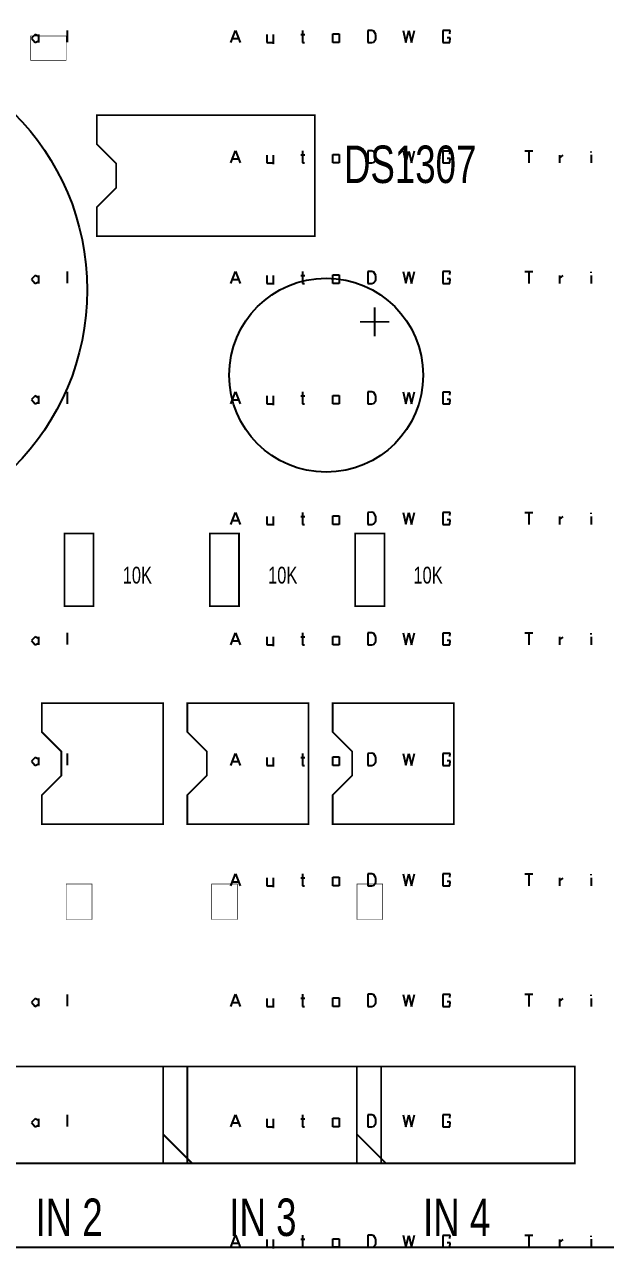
# Model space of a CAD drawing. Extents: x 108 to 262, y 58 to 185.
# Drawn here: x 189.4 to 219.8, y 58.1 to 122.3 of the extents above; entities that cross this region are included whole.
import ezdxf

# ---------------------------------------------------------------- set-up
doc = ezdxf.new("R2010")
doc.units = 0
doc.header["$MEASUREMENT"] = 0
doc.linetypes.add('atContinuous2', pattern=[0])
for name, color, linetype in [('at_Entity', 7, 'Continuous'), ('at_Rect', 7, 'Continuous'), ('at_Solid', 7, 'Continuous'), ('at_Text', 7, 'Continuous')]:
    doc.layers.add(name, color=color, linetype=linetype)
doc.styles.add('Style1', font='arial.ttf', dxfattribs={"height": 0.2})

msp = doc.modelspace()

# ---------------------------------------------------------------- linework, layer by layer
at = {"color": 28}
for p, q in [((200.189, 114.999), (200.43, 115.631)), ((200.43, 115.631), (200.671, 114.999)), ((203.949, 115.631), (203.949, 114.999)), ((207.382, 115.631), (207.38, 114.999)), ((207.589, 115.633), (207.382, 115.631)), ((207.683, 115.599), (207.589, 115.633)), ((207.794, 115.422), (207.683, 115.599)), ((209.22, 115.628), (209.37, 115.007)), ((209.37, 115.007), (209.52, 115.624)), ((209.52, 115.624), (209.67, 115)), ((209.67, 115), (209.82, 115.628)), ((211.688, 115.621), (211.307, 115.621)), ((211.307, 115.621), (211.307, 114.999)), ((211.684, 115.461), (211.688, 115.621)), ((200.278, 115.209), (200.579, 115.209)), ((202.085, 115.417), (202.085, 114.999)), ((202.085, 114.999), (202.416, 114.999)), ((202.416, 115.417), (202.416, 114.936)), ((203.857, 115.419), (204.071, 115.419)), ((203.949, 114.999), (204.049, 114.999)), ((205.544, 115.447), (205.869, 115.447)), ((205.544, 114.999), (205.544, 115.447)), ((205.869, 114.999), (205.544, 114.999)), ((205.869, 115.447), (205.869, 114.999)), ((207.38, 114.999), (207.584, 114.999)), ((207.584, 114.999), (207.681, 115.024)), ((207.681, 115.024), (207.79, 115.171)), ((207.79, 115.171), (207.794, 115.422)), ((211.307, 114.999), (211.684, 114.999)), ((211.688, 115.236), (211.537, 115.236)), ((211.684, 114.999), (211.688, 115.236)), ((200.189, 96.039), (200.43, 96.671)), ((200.43, 96.671), (200.671, 96.039)), ((202.085, 96.456), (202.085, 96.039)), ((202.416, 96.456), (202.416, 95.975)), ((203.857, 96.459), (204.071, 96.459)), ((203.949, 96.67), (203.949, 96.039)), ((205.544, 96.487), (205.869, 96.487)), ((205.544, 96.039), (205.544, 96.487)), ((205.869, 96.487), (205.869, 96.039)), ((207.382, 96.67), (207.38, 96.039)), ((207.589, 96.673), (207.382, 96.67)), ((207.683, 96.638), (207.589, 96.673)), ((207.794, 96.462), (207.683, 96.638)), ((207.79, 96.21), (207.794, 96.462)), ((209.22, 96.667), (209.37, 96.047)), ((209.37, 96.047), (209.52, 96.664)), ((209.52, 96.664), (209.67, 96.039)), ((209.67, 96.039), (209.82, 96.667)), ((211.688, 96.661), (211.307, 96.661)), ((211.307, 96.661), (211.307, 96.039)), ((211.684, 96.501), (211.688, 96.661)), ((200.278, 96.249), (200.579, 96.249)), ((202.085, 96.039), (202.416, 96.039)), ((203.949, 96.039), (204.049, 96.039)), ((205.869, 96.039), (205.544, 96.039)), ((207.38, 96.039), (207.584, 96.039)), ((207.584, 96.039), (207.681, 96.064)), ((207.681, 96.064), (207.79, 96.21)), ((211.307, 96.039), (211.684, 96.039)), ((211.688, 96.276), (211.537, 96.276)), ((211.684, 96.039), (211.688, 96.276)), ((200.189, 77.078), (200.43, 77.71)), ((200.43, 77.71), (200.671, 77.078)), ((203.949, 77.71), (203.949, 77.078)), ((207.382, 77.71), (207.38, 77.078)), ((207.589, 77.712), (207.382, 77.71)), ((207.683, 77.678), (207.589, 77.712)), ((209.22, 77.707), (209.37, 77.086)), ((209.37, 77.086), (209.52, 77.703)), ((209.52, 77.703), (209.67, 77.079)), ((209.67, 77.079), (209.82, 77.707)), ((211.688, 77.701), (211.307, 77.701)), ((211.307, 77.701), (211.307, 77.078)), ((211.684, 77.541), (211.688, 77.701)), ((200.278, 77.289), (200.579, 77.289)), ((202.085, 77.496), (202.085, 77.078)), ((202.085, 77.078), (202.416, 77.078)), ((202.416, 77.496), (202.416, 77.015)), ((203.857, 77.499), (204.071, 77.499)), ((203.949, 77.078), (204.049, 77.078)), ((205.544, 77.527), (205.869, 77.527)), ((205.544, 77.078), (205.544, 77.527)), ((205.869, 77.078), (205.544, 77.078)), ((205.869, 77.527), (205.869, 77.078)), ((207.38, 77.078), (207.584, 77.078)), ((207.584, 77.078), (207.681, 77.104)), ((207.681, 77.104), (207.79, 77.25)), ((207.794, 77.502), (207.683, 77.678)), ((207.79, 77.25), (207.794, 77.502)), ((211.307, 77.078), (211.684, 77.078)), ((211.688, 77.315), (211.537, 77.315)), ((211.684, 77.078), (211.688, 77.315)), ((200.189, 58.118), (200.43, 58.75)), ((200.43, 58.75), (200.671, 58.118)), ((202.085, 58.536), (202.085, 58.118)), ((202.416, 58.536), (202.416, 58.055)), ((203.857, 58.538), (204.071, 58.538)), ((203.949, 58.75), (203.949, 58.118)), ((205.544, 58.566), (205.869, 58.566)), ((205.544, 58.118), (205.544, 58.566)), ((205.869, 58.566), (205.869, 58.118)), ((207.382, 58.75), (207.38, 58.118)), ((207.589, 58.752), (207.382, 58.75)), ((207.683, 58.718), (207.589, 58.752)), ((207.794, 58.541), (207.683, 58.718)), ((207.79, 58.29), (207.794, 58.541)), ((209.22, 58.747), (209.37, 58.126)), ((209.37, 58.126), (209.52, 58.743)), ((209.52, 58.743), (209.67, 58.119)), ((209.67, 58.119), (209.82, 58.747)), ((211.688, 58.74), (211.307, 58.74)), ((211.307, 58.74), (211.307, 58.118)), ((211.684, 58.58), (211.688, 58.74)), ((200.278, 58.328), (200.579, 58.328)), ((202.085, 58.118), (202.416, 58.118)), ((203.949, 58.118), (204.049, 58.118)), ((205.869, 58.118), (205.544, 58.118)), ((207.38, 58.118), (207.584, 58.118)), ((207.584, 58.118), (207.681, 58.143)), ((207.681, 58.143), (207.79, 58.29)), ((211.307, 58.118), (211.684, 58.118)), ((211.688, 58.355), (211.537, 58.355)), ((211.684, 58.118), (211.688, 58.355))]:
    msp.add_line(p, q, dxfattribs=at)
at = {"layer": 'at_Entity', "color": 28}
for p, q in [((189.93, 121.736), (189.741, 121.547)), ((189.741, 121.547), (189.925, 121.319)), ((189.925, 121.319), (190.105, 121.409)), ((190.105, 121.647), (189.93, 121.736)), ((190.103, 121.738), (190.103, 121.323)), ((191.609, 121.949), (191.607, 121.332)), ((215.605, 109.311), (216.023, 109.311)), ((215.813, 109.311), (215.813, 108.679)), ((219.095, 109.231), (219.095, 109.287)), ((217.437, 109.096), (217.437, 108.679)), ((217.442, 108.956), (217.619, 109.089)), ((219.093, 109.098), (219.093, 108.679)), ((189.93, 102.776), (189.741, 102.587)), ((190.105, 102.687), (189.93, 102.776)), ((190.103, 102.778), (190.103, 102.362)), ((191.609, 102.988), (191.607, 102.371)), ((189.741, 102.587), (189.925, 102.359)), ((189.925, 102.359), (190.105, 102.449)), ((215.605, 90.35), (216.023, 90.35)), ((215.813, 90.35), (215.813, 89.718)), ((217.437, 90.135), (217.437, 89.718)), ((217.442, 89.995), (217.619, 90.128)), ((219.093, 90.138), (219.093, 89.718)), ((219.095, 90.271), (219.095, 90.327)), ((189.93, 83.815), (189.741, 83.626)), ((189.741, 83.626), (189.925, 83.398)), ((189.925, 83.398), (190.105, 83.488)), ((190.105, 83.727), (189.93, 83.815)), ((190.103, 83.818), (190.103, 83.402)), ((191.609, 84.028), (191.607, 83.411)), ((215.605, 71.39), (216.023, 71.39)), ((215.813, 71.39), (215.813, 70.758)), ((219.095, 71.311), (219.095, 71.367)), ((217.437, 71.175), (217.437, 70.758)), ((217.442, 71.035), (217.619, 71.168)), ((219.093, 71.177), (219.093, 70.758)), ((189.93, 64.855), (189.741, 64.666)), ((190.105, 64.766), (189.93, 64.855)), ((190.103, 64.857), (190.103, 64.442)), ((191.609, 65.068), (191.607, 64.451)), ((189.741, 64.666), (189.925, 64.438)), ((189.925, 64.438), (190.105, 64.528))]:
    msp.add_line(p, q, dxfattribs=at)
at = {"layer": 'at_Entity', "color": 0}
for points in [[(260.514, 184.52, 0.0897, 0.0897, 0), (107.679, 184.52, 0.0897, 0.0897, 0), (107.679, 58.118, 0.0897, 0.0897, 0), (260.514, 58.118, 0.0897, 0.0897, 0), (260.514, 184.52, 0.0897, 0.0897, 0)], [(191.552, 121.658, 0.0299, 0.0299, 0), (189.688, 121.658, 0.0299, 0.0299, 0), (189.688, 120.387, 0.0299, 0.0299, 0), (191.552, 120.387, 0.0299, 0.0299, 0), (191.552, 121.658, 0.0299, 0.0299, 0)], [(193.162, 111.153, 0.0897, 0.0897, 0), (193.162, 112.678, 0.0897, 0.0897, 0), (194.178, 113.694, 0.0897, 0.0897, 0), (194.178, 114.965, 0.0897, 0.0897, 0), (193.162, 115.982, 0.0897, 0.0897, 0), (193.162, 117.507, 0.0897, 0.0897, 0), (204.599, 117.507, 0.0897, 0.0897, 0), (204.599, 111.153, 0.0897, 0.0897, 0), (193.162, 111.153, 0.0897, 0.0897, 0)], [(207.733, 107.425, 0.0897, 0.0897, 0), (207.733, 105.9, 0.0897, 0.0897, 0)], [(206.971, 106.662, 0.0897, 0.0897, 0), (208.496, 106.662, 0.0897, 0.0897, 0)], [(192.992, 95.564, 0.0897, 0.0897, 0), (191.467, 95.564, 0.0897, 0.0897, 0), (191.467, 91.752, 0.0897, 0.0897, 0), (192.992, 91.752, 0.0897, 0.0897, 0), (192.992, 95.564, 0.0897, 0.0897, 0)], [(200.617, 95.564, 0.0897, 0.0897, 0), (199.092, 95.564, 0.0897, 0.0897, 0), (199.092, 91.752, 0.0897, 0.0897, 0), (200.617, 91.752, 0.0897, 0.0897, 0), (200.617, 95.564, 0.0897, 0.0897, 0)], [(208.242, 95.564, 0.0897, 0.0897, 0), (206.717, 95.564, 0.0897, 0.0897, 0), (206.717, 91.752, 0.0897, 0.0897, 0), (208.242, 91.752, 0.0897, 0.0897, 0), (208.242, 95.564, 0.0897, 0.0897, 0)], [(190.281, 80.315, 0.0897, 0.0897, 0), (190.281, 81.84, 0.0897, 0.0897, 0), (191.298, 82.856, 0.0897, 0.0897, 0), (191.298, 84.127, 0.0897, 0.0897, 0), (190.281, 85.144, 0.0897, 0.0897, 0), (190.281, 86.669, 0.0897, 0.0897, 0), (196.635, 86.669, 0.0897, 0.0897, 0), (196.635, 80.315, 0.0897, 0.0897, 0), (190.281, 80.315, 0.0897, 0.0897, 0)], [(197.906, 80.315, 0.0897, 0.0897, 0), (197.906, 81.84, 0.0897, 0.0897, 0), (198.923, 82.856, 0.0897, 0.0897, 0), (198.923, 84.127, 0.0897, 0.0897, 0), (197.906, 85.144, 0.0897, 0.0897, 0), (197.906, 86.669, 0.0897, 0.0897, 0), (204.26, 86.669, 0.0897, 0.0897, 0), (204.26, 80.315, 0.0897, 0.0897, 0), (197.906, 80.315, 0.0897, 0.0897, 0)], [(205.531, 80.315, 0.0897, 0.0897, 0), (205.531, 81.84, 0.0897, 0.0897, 0), (206.547, 82.856, 0.0897, 0.0897, 0), (206.547, 84.127, 0.0897, 0.0897, 0), (205.531, 85.144, 0.0897, 0.0897, 0), (205.531, 86.669, 0.0897, 0.0897, 0), (211.885, 86.669, 0.0897, 0.0897, 0), (211.885, 80.315, 0.0897, 0.0897, 0), (205.531, 80.315, 0.0897, 0.0897, 0)], [(192.907, 77.18, 0.0299, 0.0299, 0), (191.552, 77.18, 0.0299, 0.0299, 0), (191.552, 75.316, 0.0299, 0.0299, 0), (192.907, 75.316, 0.0299, 0.0299, 0), (192.907, 77.18, 0.0299, 0.0299, 0)], [(200.532, 77.18, 0.0299, 0.0299, 0), (199.177, 77.18, 0.0299, 0.0299, 0), (199.177, 75.316, 0.0299, 0.0299, 0), (200.532, 75.316, 0.0299, 0.0299, 0), (200.532, 77.18, 0.0299, 0.0299, 0)], [(208.157, 77.18, 0.0299, 0.0299, 0), (206.802, 77.18, 0.0299, 0.0299, 0), (206.802, 75.316, 0.0299, 0.0299, 0), (208.157, 75.316, 0.0299, 0.0299, 0), (208.157, 77.18, 0.0299, 0.0299, 0)], [(197.906, 67.607, 0.0897, 0.0897, 0), (186.469, 67.607, 0.0897, 0.0897, 0), (186.469, 62.523, 0.0897, 0.0897, 0), (197.906, 62.523, 0.0897, 0.0897, 0), (197.906, 67.607, 0.0897, 0.0897, 0)], [(208.072, 67.607, 0.0897, 0.0897, 0), (196.635, 67.607, 0.0897, 0.0897, 0), (196.635, 62.523, 0.0897, 0.0897, 0), (208.072, 62.523, 0.0897, 0.0897, 0), (208.072, 67.607, 0.0897, 0.0897, 0)], [(218.239, 67.607, 0.0897, 0.0897, 0), (206.802, 67.607, 0.0897, 0.0897, 0), (206.802, 62.523, 0.0897, 0.0897, 0), (218.239, 62.523, 0.0897, 0.0897, 0), (218.239, 67.607, 0.0897, 0.0897, 0)], [(198.16, 62.523, 0.0897, 0.0897, 0), (196.635, 64.048, 0.0897, 0.0897, 0)], [(208.326, 62.523, 0.0897, 0.0897, 0), (206.802, 64.048, 0.0897, 0.0897, 0)]]:
    msp.add_lwpolyline(points, format="xyseb", dxfattribs=at)
at = {"layer": 'at_Entity', "color": 0, "linetype": 'atContinuous2'}
for centre, radius in [((179.52, 108.333), 13.134), ((205.189, 103.867), 5.087)]:
    msp.add_circle(centre, radius, dxfattribs=at)
at = {"layer": 'at_Rect', "color": 28}
for p, q in [((215.605, 115.631), (216.023, 115.631)), ((215.813, 115.631), (215.813, 114.999)), ((219.095, 115.551), (219.095, 115.607)), ((217.437, 115.416), (217.437, 114.999)), ((217.442, 115.276), (217.619, 115.409)), ((219.093, 115.418), (219.093, 114.999)), ((191.609, 109.308), (191.607, 108.691)), ((189.93, 109.096), (189.741, 108.907)), ((189.741, 108.907), (189.925, 108.679)), ((189.925, 108.679), (190.105, 108.769)), ((190.105, 109.007), (189.93, 109.096)), ((190.103, 109.098), (190.103, 108.682)), ((215.605, 96.67), (216.023, 96.67)), ((215.813, 96.67), (215.813, 96.039)), ((217.437, 96.456), (217.437, 96.039)), ((217.442, 96.315), (217.619, 96.449)), ((219.093, 96.458), (219.093, 96.039)), ((219.095, 96.591), (219.095, 96.647)), ((189.93, 90.135), (189.741, 89.946)), ((189.741, 89.946), (189.925, 89.718)), ((190.105, 90.047), (189.93, 90.135)), ((190.103, 90.138), (190.103, 89.722)), ((191.609, 90.348), (191.607, 89.731)), ((189.925, 89.718), (190.105, 89.809)), ((215.605, 77.71), (216.023, 77.71)), ((215.813, 77.71), (215.813, 77.078)), ((217.437, 77.495), (217.437, 77.078)), ((217.442, 77.355), (217.619, 77.488)), ((219.093, 77.498), (219.093, 77.078)), ((219.095, 77.631), (219.095, 77.687)), ((191.609, 71.388), (191.607, 70.771)), ((189.93, 71.175), (189.741, 70.986)), ((189.741, 70.986), (189.925, 70.758)), ((189.925, 70.758), (190.105, 70.848)), ((190.105, 71.086), (189.93, 71.175)), ((190.103, 71.177), (190.103, 70.762)), ((215.605, 58.75), (216.023, 58.75)), ((215.813, 58.75), (215.813, 58.118)), ((217.437, 58.535), (217.437, 58.118)), ((217.442, 58.395), (217.619, 58.528)), ((219.093, 58.537), (219.093, 58.118)), ((219.095, 58.67), (219.095, 58.726))]:
    msp.add_line(p, q, dxfattribs=at)
at = {"layer": 'at_Solid', "color": 28}
for p, q in [((200.189, 121.319), (200.43, 121.951)), ((200.278, 121.529), (200.579, 121.529)), ((200.43, 121.951), (200.671, 121.319)), ((202.085, 121.737), (202.085, 121.319)), ((202.416, 121.737), (202.416, 121.256)), ((203.857, 121.74), (204.071, 121.74)), ((203.949, 121.951), (203.949, 121.319)), ((205.544, 121.768), (205.869, 121.768)), ((205.544, 121.319), (205.544, 121.768)), ((205.869, 121.768), (205.869, 121.319)), ((207.382, 121.951), (207.38, 121.319)), ((207.589, 121.953), (207.382, 121.951)), ((207.683, 121.919), (207.589, 121.953)), ((207.681, 121.345), (207.79, 121.491)), ((207.794, 121.742), (207.683, 121.919)), ((207.79, 121.491), (207.794, 121.742)), ((209.22, 121.948), (209.37, 121.327)), ((209.37, 121.327), (209.52, 121.944)), ((209.52, 121.944), (209.67, 121.32)), ((209.67, 121.32), (209.82, 121.948)), ((211.688, 121.942), (211.307, 121.942)), ((211.307, 121.942), (211.307, 121.319)), ((211.688, 121.556), (211.537, 121.556)), ((211.684, 121.782), (211.688, 121.942)), ((211.684, 121.319), (211.688, 121.556)), ((202.085, 121.319), (202.416, 121.319)), ((203.949, 121.319), (204.049, 121.319)), ((205.869, 121.319), (205.544, 121.319)), ((207.38, 121.319), (207.584, 121.319)), ((207.584, 121.319), (207.681, 121.345)), ((211.307, 121.319), (211.684, 121.319)), ((200.189, 102.359), (200.43, 102.991)), ((200.43, 102.991), (200.671, 102.359)), ((202.085, 102.776), (202.085, 102.359)), ((202.416, 102.776), (202.416, 102.296)), ((203.857, 102.779), (204.071, 102.779)), ((203.949, 102.991), (203.949, 102.359)), ((205.544, 102.807), (205.869, 102.807)), ((205.544, 102.359), (205.544, 102.807)), ((205.869, 102.807), (205.869, 102.359)), ((207.382, 102.991), (207.38, 102.359)), ((207.589, 102.993), (207.382, 102.991)), ((207.683, 102.958), (207.589, 102.993)), ((207.794, 102.782), (207.683, 102.958)), ((207.79, 102.53), (207.794, 102.782)), ((209.22, 102.987), (209.37, 102.367)), ((209.37, 102.367), (209.52, 102.984)), ((209.52, 102.984), (209.67, 102.36)), ((209.67, 102.36), (209.82, 102.987)), ((211.688, 102.981), (211.307, 102.981)), ((211.307, 102.981), (211.307, 102.359)), ((211.684, 102.821), (211.688, 102.981)), ((200.278, 102.569), (200.579, 102.569)), ((202.085, 102.359), (202.416, 102.359)), ((203.949, 102.359), (204.049, 102.359)), ((205.869, 102.359), (205.544, 102.359)), ((207.38, 102.359), (207.584, 102.359)), ((207.584, 102.359), (207.681, 102.384)), ((207.681, 102.384), (207.79, 102.53)), ((211.307, 102.359), (211.684, 102.359)), ((211.688, 102.596), (211.537, 102.596)), ((211.684, 102.359), (211.688, 102.596)), ((200.189, 83.398), (200.43, 84.03)), ((200.278, 83.609), (200.579, 83.609)), ((200.43, 84.03), (200.671, 83.398)), ((202.085, 83.816), (202.085, 83.398)), ((202.416, 83.816), (202.416, 83.335)), ((203.857, 83.819), (204.071, 83.819)), ((203.949, 84.03), (203.949, 83.398)), ((205.544, 83.847), (205.869, 83.847)), ((205.544, 83.398), (205.544, 83.847)), ((205.869, 83.847), (205.869, 83.398)), ((207.382, 84.03), (207.38, 83.398)), ((207.589, 84.033), (207.382, 84.03)), ((207.683, 83.998), (207.589, 84.033)), ((207.681, 83.424), (207.79, 83.57)), ((207.794, 83.822), (207.683, 83.998)), ((207.79, 83.57), (207.794, 83.822)), ((209.22, 84.027), (209.37, 83.406)), ((209.37, 83.406), (209.52, 84.023)), ((209.52, 84.023), (209.67, 83.399)), ((209.67, 83.399), (209.82, 84.027)), ((211.688, 84.021), (211.307, 84.021)), ((211.307, 84.021), (211.307, 83.398)), ((211.688, 83.635), (211.537, 83.635)), ((211.684, 83.861), (211.688, 84.021)), ((211.684, 83.398), (211.688, 83.635)), ((202.085, 83.398), (202.416, 83.398)), ((203.949, 83.398), (204.049, 83.398)), ((205.869, 83.398), (205.544, 83.398)), ((207.38, 83.398), (207.584, 83.398)), ((207.584, 83.398), (207.681, 83.424)), ((211.307, 83.398), (211.684, 83.398)), ((200.189, 64.438), (200.43, 65.07)), ((200.43, 65.07), (200.671, 64.438)), ((202.085, 64.856), (202.085, 64.438)), ((202.416, 64.856), (202.416, 64.375)), ((203.857, 64.859), (204.071, 64.859)), ((203.949, 65.07), (203.949, 64.438)), ((205.544, 64.887), (205.869, 64.887)), ((205.544, 64.438), (205.544, 64.887)), ((205.869, 64.887), (205.869, 64.438)), ((207.382, 65.07), (207.38, 64.438)), ((207.589, 65.072), (207.382, 65.07)), ((207.683, 65.038), (207.589, 65.072)), ((207.794, 64.861), (207.683, 65.038)), ((207.79, 64.61), (207.794, 64.861)), ((209.22, 65.067), (209.37, 64.446)), ((209.37, 64.446), (209.52, 65.063)), ((209.52, 65.063), (209.67, 64.439)), ((209.67, 64.439), (209.82, 65.067)), ((211.688, 65.061), (211.307, 65.061)), ((211.307, 65.061), (211.307, 64.438)), ((211.684, 64.901), (211.688, 65.061)), ((200.278, 64.648), (200.579, 64.648)), ((202.085, 64.438), (202.416, 64.438)), ((203.949, 64.438), (204.049, 64.438)), ((205.869, 64.438), (205.544, 64.438)), ((207.38, 64.438), (207.584, 64.438)), ((207.584, 64.438), (207.681, 64.464)), ((207.681, 64.464), (207.79, 64.61)), ((211.307, 64.438), (211.684, 64.438)), ((211.688, 64.675), (211.537, 64.675)), ((211.684, 64.438), (211.688, 64.675))]:
    msp.add_line(p, q, dxfattribs=at)
at = {"layer": 'at_Text', "color": 28}
for p, q in [((200.189, 108.679), (200.43, 109.311)), ((200.43, 109.311), (200.671, 108.679)), ((203.949, 109.311), (203.949, 108.679)), ((207.382, 109.311), (207.38, 108.679)), ((207.589, 109.313), (207.382, 109.311)), ((207.683, 109.279), (207.589, 109.313)), ((207.794, 109.102), (207.683, 109.279)), ((209.22, 109.307), (209.37, 108.687)), ((209.37, 108.687), (209.52, 109.304)), ((209.52, 109.304), (209.67, 108.68)), ((209.67, 108.68), (209.82, 109.307)), ((211.688, 109.301), (211.307, 109.301)), ((211.307, 109.301), (211.307, 108.679)), ((211.684, 109.141), (211.688, 109.301)), ((200.278, 108.889), (200.579, 108.889)), ((202.085, 109.097), (202.085, 108.679)), ((202.085, 108.679), (202.416, 108.679)), ((202.416, 109.097), (202.416, 108.616)), ((203.857, 109.099), (204.071, 109.099)), ((203.949, 108.679), (204.049, 108.679)), ((205.544, 109.127), (205.869, 109.127)), ((205.544, 108.679), (205.544, 109.127)), ((205.869, 108.679), (205.544, 108.679)), ((205.869, 109.127), (205.869, 108.679)), ((207.38, 108.679), (207.584, 108.679)), ((207.584, 108.679), (207.681, 108.704)), ((207.681, 108.704), (207.79, 108.851)), ((207.79, 108.851), (207.794, 109.102)), ((211.307, 108.679), (211.684, 108.679)), ((211.688, 108.916), (211.537, 108.916)), ((211.684, 108.679), (211.688, 108.916)), ((200.189, 89.718), (200.43, 90.35)), ((200.278, 89.929), (200.579, 89.929)), ((200.43, 90.35), (200.671, 89.718)), ((202.085, 90.136), (202.085, 89.718)), ((202.416, 90.136), (202.416, 89.655)), ((203.857, 90.139), (204.071, 90.139)), ((203.949, 90.35), (203.949, 89.718)), ((205.544, 90.167), (205.869, 90.167)), ((205.544, 89.718), (205.544, 90.167)), ((205.869, 90.167), (205.869, 89.718)), ((207.382, 90.35), (207.38, 89.718)), ((207.589, 90.353), (207.382, 90.35)), ((207.683, 90.318), (207.589, 90.353)), ((207.794, 90.142), (207.683, 90.318)), ((207.79, 89.89), (207.794, 90.142)), ((209.22, 90.347), (209.37, 89.727)), ((209.37, 89.727), (209.52, 90.344)), ((209.52, 90.344), (209.67, 89.719)), ((209.67, 89.719), (209.82, 90.347)), ((211.688, 90.341), (211.307, 90.341)), ((211.307, 90.341), (211.307, 89.718)), ((211.688, 89.955), (211.537, 89.955)), ((211.684, 90.181), (211.688, 90.341)), ((211.684, 89.718), (211.688, 89.955)), ((202.085, 89.718), (202.416, 89.718)), ((203.949, 89.718), (204.049, 89.718)), ((205.869, 89.718), (205.544, 89.718)), ((207.38, 89.718), (207.584, 89.718)), ((207.584, 89.718), (207.681, 89.744)), ((207.681, 89.744), (207.79, 89.89)), ((211.307, 89.718), (211.684, 89.718)), ((200.189, 70.758), (200.43, 71.39)), ((200.43, 71.39), (200.671, 70.758)), ((203.949, 71.39), (203.949, 70.758)), ((207.382, 71.39), (207.38, 70.758)), ((207.589, 71.392), (207.382, 71.39)), ((207.683, 71.358), (207.589, 71.392)), ((207.794, 71.182), (207.683, 71.358)), ((209.22, 71.387), (209.37, 70.766)), ((209.37, 70.766), (209.52, 71.383)), ((209.52, 71.383), (209.67, 70.759)), ((209.67, 70.759), (209.82, 71.387)), ((211.688, 71.381), (211.307, 71.381)), ((211.307, 71.381), (211.307, 70.758)), ((211.684, 71.221), (211.688, 71.381)), ((200.278, 70.968), (200.579, 70.968)), ((202.085, 71.176), (202.085, 70.758)), ((202.085, 70.758), (202.416, 70.758)), ((202.416, 71.176), (202.416, 70.695)), ((203.857, 71.179), (204.071, 71.179)), ((203.949, 70.758), (204.049, 70.758)), ((205.544, 71.207), (205.869, 71.207)), ((205.544, 70.758), (205.544, 71.207)), ((205.869, 70.758), (205.544, 70.758)), ((205.869, 71.207), (205.869, 70.758)), ((207.38, 70.758), (207.584, 70.758)), ((207.584, 70.758), (207.681, 70.784)), ((207.681, 70.784), (207.79, 70.93)), ((207.79, 70.93), (207.794, 71.182)), ((211.307, 70.758), (211.684, 70.758)), ((211.688, 70.995), (211.537, 70.995)), ((211.684, 70.758), (211.688, 70.995))]:
    msp.add_line(p, q, dxfattribs=at)

# ---------------------------------------------------------------- texts
at = {"layer": 'at_Text', "color": 0, "style": 'Style1', "width": 0.7}
for s, height, p in [('DS1307', 1.9653, (206.124, 113.948)), ('10K', 0.881, (194.517, 92.938)), ('10K', 0.881, (202.142, 92.938)), ('10K', 0.881, (209.767, 92.938)), ('IN 2', 1.9653, (189.942, 58.711)), ('IN 3', 1.9653, (200.109, 58.711)), ('IN 4', 1.9653, (210.275, 58.711))]:
    msp.add_text(s, height=height, rotation=0.00055, dxfattribs=at).set_placement(p)

doc.saveas('drawing.dxf')
